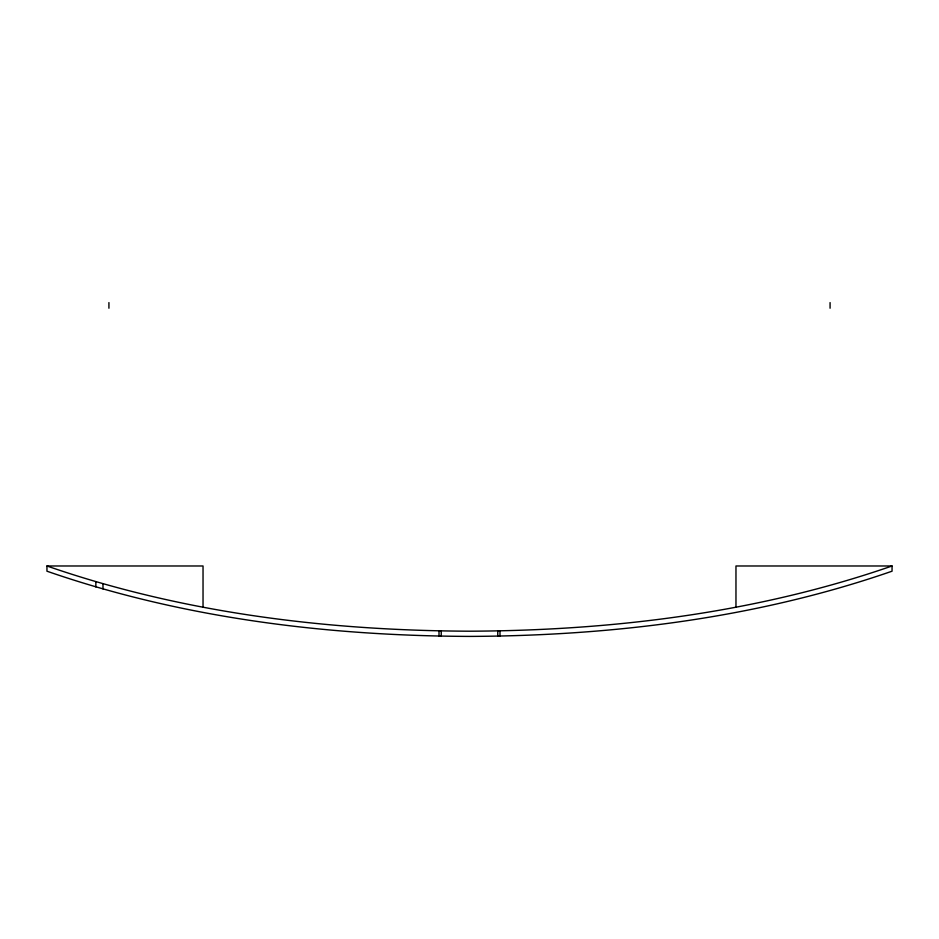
<?xml version="1.0" encoding="UTF-8"?>
<svg xmlns="http://www.w3.org/2000/svg" width="939" height="939" viewBox="0 0 939 939"><rect width="100%" height="100%" fill="white"/><g stroke="black" fill="none" stroke-linecap="round" stroke-linejoin="round"><path stroke-width="1.41" d="M892.05 565.982C756.576 612.956 612.404 630.597 469.5 631.196C326.596 630.597 182.424 612.956 46.95 565.982L46.95 571.194C182.424 618.167 326.596 635.809 469.5 636.407C612.404 635.809 756.576 618.167 892.05 571.194L892.05 565.982L735.965 565.982L735.965 607.193M46.95 565.982L203.035 565.982L203.035 607.193M830.076 302.593L830.076 308.227M499.994 630.891L499.994 636.102M497.764 630.914L497.764 636.126M441.236 630.914L441.236 636.126M439.006 630.891L439.006 636.102M108.924 302.593L108.924 308.227M102.985 583.706L102.985 588.929M95.86 581.722L95.86 586.945"/></g></svg>
